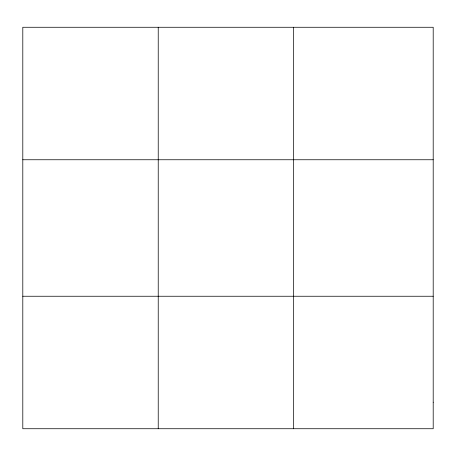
<?xml version="1.0" encoding="UTF-8"?>
<svg xmlns="http://www.w3.org/2000/svg" width="456" height="456" viewBox="0 0 456 456"><rect width="100%" height="100%" fill="white"/><g stroke="black" fill="none" stroke-linecap="round" stroke-linejoin="round"><path stroke-width="0.68" d="M158.232 428.731L158.232 27.269M293.664 428.731L293.664 27.269M22.8 159.754L433.2 159.754M22.8 296.246L433.2 296.246M433.2 402.232L433.2 428.731L22.8 428.731L22.8 27.269L433.2 27.269L433.2 402.232"/></g></svg>
